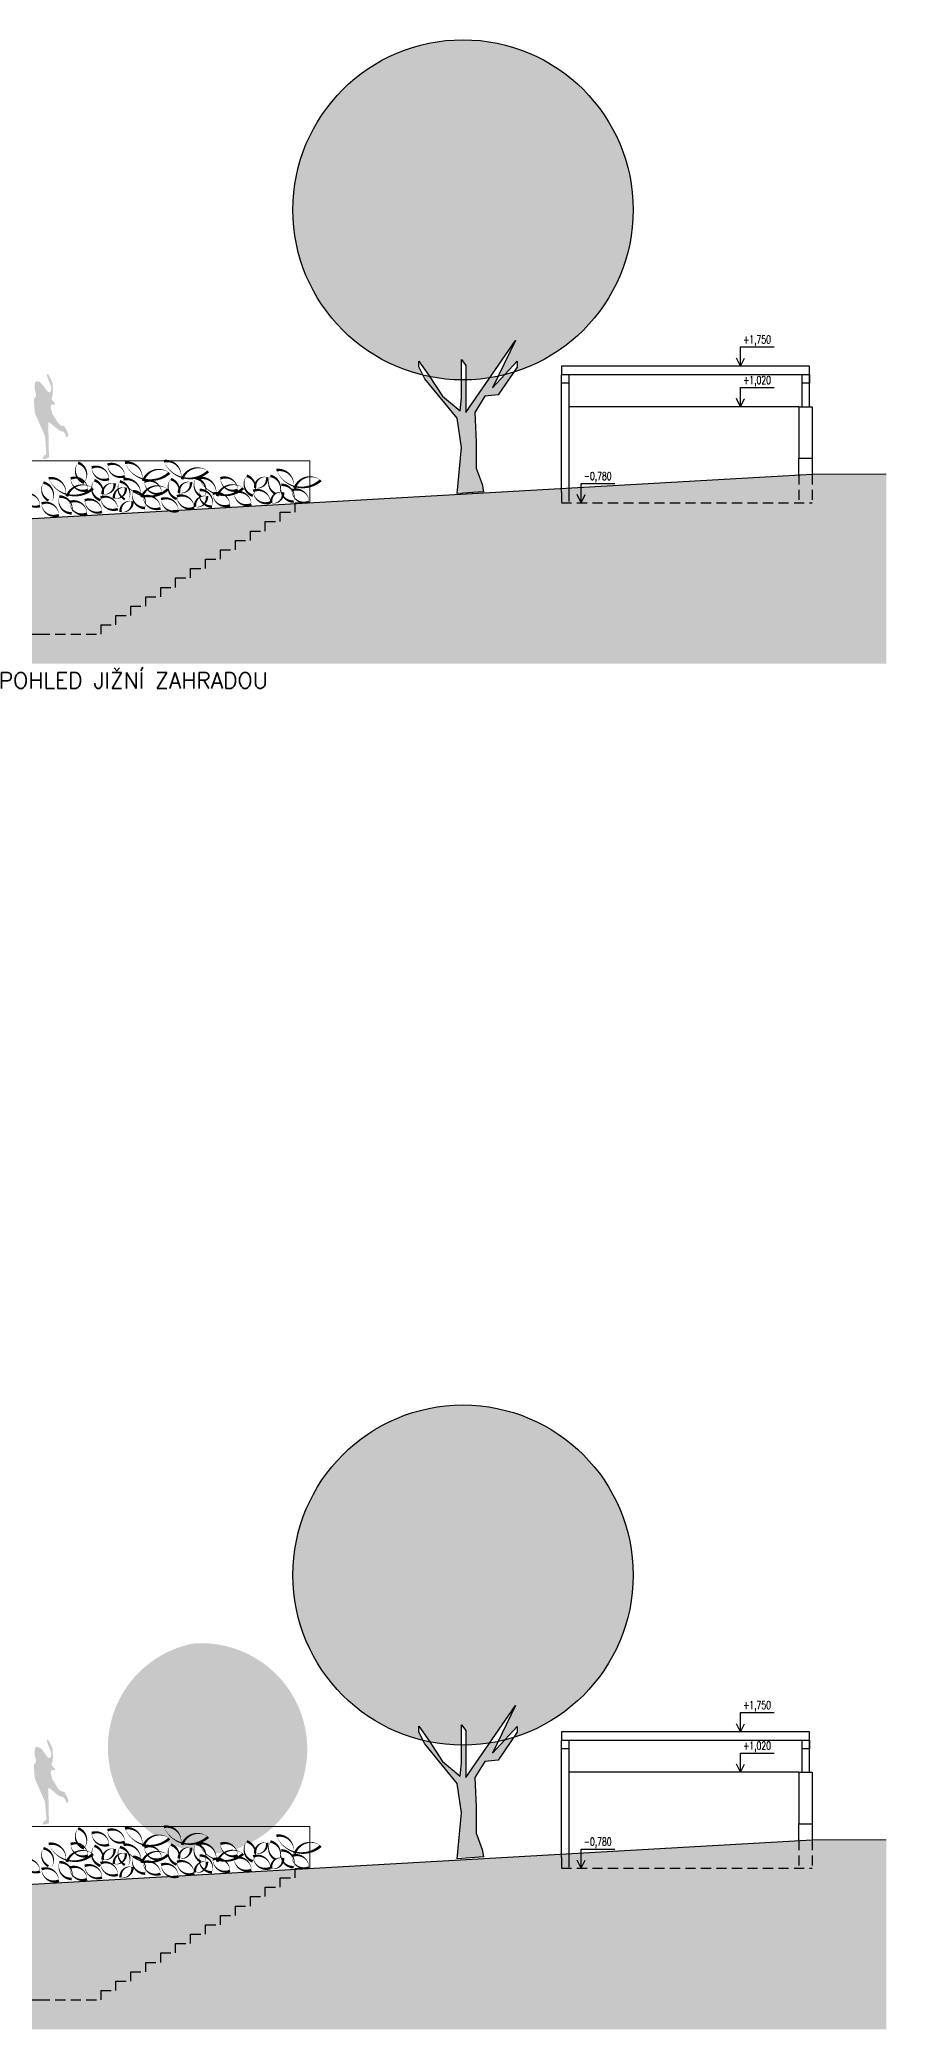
# Model space of a CAD drawing. Header units: metres. Extents: x -442 to 316, y -503 to 125.
# Drawn here: x 159.77 to 175.63, y -299.35 to -262.05 of the extents above; entities that cross this region are included whole.
import ezdxf

# ---------------------------------------------------------------- set-up
doc = ezdxf.new("R2010")
doc.units = ezdxf.units.M
doc.linetypes.add('DASHED', pattern=[19.05, 12.7, -6.35])
for name, color, linetype in [('FIGURE_SAGOME', 252, 'Continuous'), ('popis', 6, 'Continuous'), ('SRAFA', 251, 'Continuous'), ('SRAFY', 3, 'Continuous'), ('zariz.predmety', 203, 'Continuous'), ('ZDIVO', 1, 'Continuous')]:
    doc.layers.add(name, color=color, linetype=linetype)
doc.layers.add('Standard', color=7, linetype='Continuous', lineweight=25)
doc.styles.add('ROMANS', font='romans.shx', dxfattribs={"width": 0.7})

msp = doc.modelspace()

# ---------------------------------------------------------------- hatches: boundary and pattern name
at = {"layer": 'FIGURE_SAGOME', "linetype": 'Continuous'}
h = msp.add_hatch(color=256, dxfattribs=at)
h.paths.add_polyline_path([(167.84265, -268.426441, 0.028492399), (168.203868, -268.389929), (168.687738, -267.688699), (168.359298, -268.361244, 0.009796359), (168.481015, -268.333146), (168.718281, -268.077887), (168.718281, -268.187724), (168.651394, -268.285214, 0.32828525), (170.891316, -265.241332, 0.401451435), (167.84265, -262.056223)])
h.paths.add_polyline_path([(167.84265, -262.056223, 0.427091906), (164.514992, -265.241332, 0.346408909), (166.954898, -268.340443), (166.877887, -268.186474), (166.877887, -268.076638), (167.070167, -268.351229), (167.081092, -268.368218, 0.0468794), (167.674476, -268.429365), (167.674476, -268.046801), (167.756881, -268.156638), (167.756881, -268.429041, 0.006728967), (167.84265, -268.426441)])
h.paths.add_polyline_path([(167.674476, -269.69673), (167.59207, -270.520505), (167.84265, -270.534422), (167.84265, -268.913412), (167.756881, -269.037709), (167.756881, -268.429041, -0.006462166), (167.674476, -268.429365), (167.674476, -268.763117), (167.647007, -269.01025), (167.317384, -268.735658), (167.081092, -268.368218, -0.010133423), (166.954898, -268.340443), (166.987762, -268.406148), (167.59207, -269.147546)])
h.paths.add_polyline_path([(167.84265, -270.534422), (168.084246, -270.534422), (168.059036, -270.383209), (167.949161, -270.081158), (167.949161, -269.586893), (167.921693, -269.037709), (168.113972, -268.735658), (168.36119, -268.708199), (168.651394, -268.285214, -0.013881578), (168.481015, -268.333146), (168.253474, -268.577942), (168.359298, -268.361244, -0.012395778), (168.203868, -268.389929), (167.84265, -268.913412)])
h = msp.add_hatch(color=256, dxfattribs=at)
edge = h.paths.add_edge_path()
edge.add_line((159.680276, -269.051985), (159.660313, -268.804126))
edge.add_arc((159.717572, -268.793738), 0.058194, -188.9479003, -169.7168272, ccw=False)
edge.add_arc((159.738753, -268.855972), 0.10616, 127.4645051, 137.817933, ccw=False)
edge.add_line((159.674179, -268.771709), (159.676608, -268.769998))
edge.add_line((159.676608, -268.769998), (159.6946, -268.74301))
edge.add_line((159.6946, -268.74301), (159.703596, -268.705184))
edge.add_line((159.703596, -268.705184), (159.686489, -268.642212))
edge.add_line((159.686489, -268.642212), (159.674802, -268.581011))
edge.add_line((159.674802, -268.581011), (159.674802, -268.521616))
edge.add_line((159.674802, -268.521616), (159.680185, -268.493707))
edge.add_line((159.680185, -268.493707), (159.690987, -268.465798))
edge.add_line((159.690987, -268.465798), (159.715284, -268.45411))
edge.add_line((159.715284, -268.45411), (159.760299, -268.464912))
edge.add_line((159.760299, -268.464912), (159.795398, -268.487402))
edge.add_line((159.795398, -268.487402), (159.825078, -268.518003))
edge.add_line((159.825078, -268.518003), (159.84941, -268.553102))
edge.add_line((159.84941, -268.553102), (159.897082, -268.622414))
edge.add_line((159.897082, -268.622414), (159.924105, -268.650287))
edge.add_line((159.924105, -268.650287), (159.956477, -268.6692))
edge.add_line((159.956477, -268.6692), (159.981694, -268.63141))
edge.add_line((159.981694, -268.63141), (159.987077, -268.590007))
edge.add_line((159.987077, -268.590007), (159.979888, -268.545912))
edge.add_line((159.979888, -268.545912), (159.963702, -268.500896))
edge.add_line((159.963702, -268.500896), (159.924105, -268.408209))
edge.add_line((159.924105, -268.408209), (159.910576, -268.363229))
edge.add_line((159.910576, -268.363229), (159.907884, -268.321826))
edge.add_line((159.907884, -268.321826), (159.931157, -268.321826))
edge.add_line((159.931157, -268.321826), (159.973372, -268.403345))
edge.add_line((159.973372, -268.403345), (160.009241, -268.484425))
edge.add_arc((159.881705, -268.523152), 0.133286, 2.257638, 16.8910813, ccw=False)
edge.add_arc((167.829976, -268.295678), 7.818247, -178.3712278, -178.0188988)
edge.add_line((160.016402, -268.565954), (160.017678, -268.66201))
edge.add_line((160.017678, -268.66201), (160.010488, -268.725903))
edge.add_line((160.010488, -268.725903), (159.991575, -268.789797))
edge.add_line((159.991575, -268.789797), (160.011374, -268.819512))
edge.add_line((160.011374, -268.819512), (160.032093, -268.842002))
edge.add_line((160.032093, -268.842002), (160.05097, -268.8618))
edge.add_line((160.05097, -268.8618), (160.063579, -268.886097))
edge.add_line((160.063579, -268.886097), (160.017678, -268.89148))
edge.add_line((160.017678, -268.89148), (159.998801, -268.892401))
edge.add_line((159.998801, -268.892401), (159.979888, -268.897784))
edge.add_line((159.979888, -268.897784), (159.978081, -268.9428))
edge.add_line((159.978081, -268.9428), (159.987077, -268.986895))
edge.add_line((159.987077, -268.986895), (159.998801, -269.027377))
edge.add_line((159.998801, -269.027377), (160.004184, -269.066088))
edge.add_line((160.004184, -269.066088), (160.033899, -269.102993))
edge.add_line((160.033899, -269.102993), (160.058196, -269.143475))
edge.add_line((160.058196, -269.143475), (160.104097, -269.219977))
edge.add_line((160.104097, -269.219977), (160.129278, -269.252384))
edge.add_line((160.129278, -269.252384), (160.157187, -269.27668))
edge.add_line((160.157187, -269.27668), (160.19048, -269.291981))
edge.add_line((160.19048, -269.291981), (160.230962, -269.294672))
edge.add_line((160.230962, -269.294672), (160.285859, -269.393664))
edge.add_line((160.285859, -269.393664), (160.302966, -269.439565))
edge.add_line((160.302966, -269.439565), (160.306578, -269.462055))
edge.add_line((160.306578, -269.462055), (160.303886, -269.485466))
edge.add_line((160.303886, -269.485466), (160.267867, -269.509763))
edge.add_line((160.267867, -269.509763), (160.262483, -269.474664))
edge.add_line((160.262483, -269.474664), (160.248069, -269.442257))
edge.add_line((160.248069, -269.442257), (160.22016, -269.401775))
edge.add_line((160.22016, -269.401775), (160.170681, -269.388281))
edge.add_line((160.170681, -269.388281), (160.128393, -269.368482))
edge.add_line((160.128393, -269.368482), (160.058196, -269.316277))
edge.add_line((160.058196, -269.316277), (159.996994, -269.26138))
edge.add_line((159.996994, -269.26138), (159.965473, -269.23889))
edge.add_line((159.965473, -269.23889), (159.931295, -269.221783))
edge.add_line((159.931295, -269.221783), (159.943903, -269.881433))
edge.add_line((159.943903, -269.881433), (159.879975, -269.907536))
edge.add_line((159.879975, -269.907536), (159.851181, -269.910228))
edge.add_line((159.851181, -269.910228), (159.824192, -269.90573))
edge.add_line((159.824192, -269.90573), (159.836801, -269.86886))
edge.add_line((159.836801, -269.86886), (159.854793, -269.846335))
edge.add_line((159.854793, -269.846335), (159.875477, -269.831955))
edge.add_line((159.875477, -269.831955), (159.896196, -269.822038))
edge.add_line((159.896196, -269.822038), (159.870979, -269.485466))
edge.add_line((159.870979, -269.485466), (159.680276, -269.051985))
h = msp.add_hatch(color=256, dxfattribs=at)
h.paths.add_polyline_path([(167.84265, -294.017765, 0.028492399), (168.203868, -293.981253), (168.687738, -293.280022), (168.359298, -293.952568, 0.009796359), (168.481015, -293.924469), (168.718281, -293.66921), (168.718281, -293.779047), (168.651394, -293.876538, 0.32828525), (170.891316, -290.832656, 0.401451435), (167.84265, -287.647547)])
h.paths.add_polyline_path([(167.84265, -287.647547, 0.427091906), (164.514992, -290.832656, 0.346408909), (166.954898, -293.931767), (166.877887, -293.777798), (166.877887, -293.667961), (167.070167, -293.942553), (167.081092, -293.959542, 0.0468794), (167.674476, -294.020689), (167.674476, -293.638125), (167.756881, -293.747962), (167.756881, -294.020365, 0.006728967), (167.84265, -294.017765)])
h.paths.add_polyline_path([(167.674476, -295.288053), (167.59207, -296.111829), (167.84265, -296.125745), (167.84265, -294.504735), (167.756881, -294.629033), (167.756881, -294.020365, -0.006462166), (167.674476, -294.020689), (167.674476, -294.354441), (167.647007, -294.601573), (167.317384, -294.326982), (167.081092, -293.959542, -0.010133423), (166.954898, -293.931767), (166.987762, -293.997471), (167.59207, -294.73887)])
h.paths.add_polyline_path([(167.84265, -296.125745), (168.084246, -296.125745), (168.059036, -295.974533), (167.949161, -295.672482), (167.949161, -295.178216), (167.921693, -294.629033), (168.113972, -294.326982), (168.36119, -294.299522), (168.651394, -293.876538, -0.013881578), (168.481015, -293.924469), (168.253474, -294.169265), (168.359298, -293.952568, -0.012395778), (168.203868, -293.981253), (167.84265, -294.504735)])
for points in [[(162.635801, -292.116552, 0.553827725), (161.456963, -295.268825, 0.047938291), (161.715702, -295.546843), (164.153326, -295.546843, 0.711518021)], [(164.153326, -295.546843), (161.715702, -295.546843, 0.034559839), (161.932843, -295.71412, -0.230082604), (162.199393, -295.770919, -0.044860666), (162.12506, -295.827036, 0.046906493), (162.470033, -295.965308, -0.193153555), (162.60429, -295.944521, -0.07593547), (162.602609, -295.99958, 0.0075974), (162.661692, -296.011759, -0.15682346), (162.69592, -295.870482, -0.081770079), (162.768038, -295.897868, -0.015704105), (162.75476, -295.868028, -0.367305885), (163.06233, -296.046551, 0.01692712), (163.196545, -296.040011, 0.003700795), (163.225294, -296.03392, -0.190864222), (163.157018, -295.872901, -0.365564847), (163.446945, -295.97157, 0.021904297), (163.608649, -295.907726, -0.098924964), (163.651185, -295.824978, -0.074548751), (163.713903, -295.856977, 0.068046394)]]:
    msp.add_hatch(color=256, dxfattribs=at).paths.add_polyline_path(points)
h = msp.add_hatch(color=256, dxfattribs=at)
edge = h.paths.add_edge_path()
edge.add_line((159.680276, -294.650892), (159.660313, -294.403034))
edge.add_arc((159.717572, -294.392645), 0.058194, -188.9479003, -169.7168272, ccw=False)
edge.add_arc((159.738753, -294.454879), 0.10616, 127.4645051, 137.817933, ccw=False)
edge.add_line((159.674179, -294.370617), (159.676608, -294.368906))
edge.add_line((159.676608, -294.368906), (159.6946, -294.341918))
edge.add_line((159.6946, -294.341918), (159.703596, -294.304092))
edge.add_line((159.703596, -294.304092), (159.686489, -294.24112))
edge.add_line((159.686489, -294.24112), (159.674802, -294.179919))
edge.add_line((159.674802, -294.179919), (159.674802, -294.120524))
edge.add_line((159.674802, -294.120524), (159.680185, -294.092615))
edge.add_line((159.680185, -294.092615), (159.690987, -294.064706))
edge.add_line((159.690987, -294.064706), (159.715284, -294.053018))
edge.add_line((159.715284, -294.053018), (159.760299, -294.06382))
edge.add_line((159.760299, -294.06382), (159.795398, -294.08631))
edge.add_line((159.795398, -294.08631), (159.825078, -294.116911))
edge.add_line((159.825078, -294.116911), (159.84941, -294.15201))
edge.add_line((159.84941, -294.15201), (159.897082, -294.221322))
edge.add_line((159.897082, -294.221322), (159.924105, -294.249195))
edge.add_line((159.924105, -294.249195), (159.956477, -294.268108))
edge.add_line((159.956477, -294.268108), (159.981694, -294.230318))
edge.add_line((159.981694, -294.230318), (159.987077, -294.188915))
edge.add_line((159.987077, -294.188915), (159.979888, -294.14482))
edge.add_line((159.979888, -294.14482), (159.963702, -294.099804))
edge.add_line((159.963702, -294.099804), (159.924105, -294.007117))
edge.add_line((159.924105, -294.007117), (159.910576, -293.962137))
edge.add_line((159.910576, -293.962137), (159.907884, -293.920734))
edge.add_line((159.907884, -293.920734), (159.931157, -293.920734))
edge.add_line((159.931157, -293.920734), (159.973372, -294.002253))
edge.add_line((159.973372, -294.002253), (160.009241, -294.083332))
edge.add_arc((159.881705, -294.122059), 0.133286, 2.257638, 16.8910813, ccw=False)
edge.add_arc((167.829976, -293.894586), 7.818247, -178.3712278, -178.0188988)
edge.add_line((160.016402, -294.164861), (160.017678, -294.260918))
edge.add_line((160.017678, -294.260918), (160.010488, -294.324811))
edge.add_line((160.010488, -294.324811), (159.991575, -294.388705))
edge.add_line((159.991575, -294.388705), (160.011374, -294.41842))
edge.add_line((160.011374, -294.41842), (160.032093, -294.44091))
edge.add_line((160.032093, -294.44091), (160.05097, -294.460708))
edge.add_line((160.05097, -294.460708), (160.063579, -294.485005))
edge.add_line((160.063579, -294.485005), (160.017678, -294.490388))
edge.add_line((160.017678, -294.490388), (159.998801, -294.491309))
edge.add_line((159.998801, -294.491309), (159.979888, -294.496692))
edge.add_line((159.979888, -294.496692), (159.978081, -294.541708))
edge.add_line((159.978081, -294.541708), (159.987077, -294.585803))
edge.add_line((159.987077, -294.585803), (159.998801, -294.626285))
edge.add_line((159.998801, -294.626285), (160.004184, -294.664996))
edge.add_line((160.004184, -294.664996), (160.033899, -294.701901))
edge.add_line((160.033899, -294.701901), (160.058196, -294.742383))
edge.add_line((160.058196, -294.742383), (160.104097, -294.818885))
edge.add_line((160.104097, -294.818885), (160.129278, -294.851292))
edge.add_line((160.129278, -294.851292), (160.157187, -294.875588))
edge.add_line((160.157187, -294.875588), (160.19048, -294.890889))
edge.add_line((160.19048, -294.890889), (160.230962, -294.89358))
edge.add_line((160.230962, -294.89358), (160.285859, -294.992572))
edge.add_line((160.285859, -294.992572), (160.302966, -295.038473))
edge.add_line((160.302966, -295.038473), (160.306578, -295.060963))
edge.add_line((160.306578, -295.060963), (160.303886, -295.084374))
edge.add_line((160.303886, -295.084374), (160.267867, -295.108671))
edge.add_line((160.267867, -295.108671), (160.262483, -295.073572))
edge.add_line((160.262483, -295.073572), (160.248069, -295.041165))
edge.add_line((160.248069, -295.041165), (160.22016, -295.000683))
edge.add_line((160.22016, -295.000683), (160.170681, -294.987189))
edge.add_line((160.170681, -294.987189), (160.128393, -294.96739))
edge.add_line((160.128393, -294.96739), (160.058196, -294.915185))
edge.add_line((160.058196, -294.915185), (159.996994, -294.860288))
edge.add_line((159.996994, -294.860288), (159.965473, -294.837798))
edge.add_line((159.965473, -294.837798), (159.931295, -294.820691))
edge.add_line((159.931295, -294.820691), (159.943903, -295.480341))
edge.add_line((159.943903, -295.480341), (159.879975, -295.506444))
edge.add_line((159.879975, -295.506444), (159.851181, -295.509136))
edge.add_line((159.851181, -295.509136), (159.824192, -295.504638))
edge.add_line((159.824192, -295.504638), (159.836801, -295.467768))
edge.add_line((159.836801, -295.467768), (159.854793, -295.445243))
edge.add_line((159.854793, -295.445243), (159.875477, -295.430863))
edge.add_line((159.875477, -295.430863), (159.896196, -295.420946))
edge.add_line((159.896196, -295.420946), (159.870979, -295.084374))
edge.add_line((159.870979, -295.084374), (159.680276, -294.650892))
at = {"layer": 'SRAFA', "linetype": 'Continuous'}
for points in [[(175.632352, -270.197936), (175.632352, -273.746733), (133.892618, -273.746733), (133.892618, -272.697936), (137.462433, -272.697936), (137.462433, -272.497936), (138.662433, -272.497936), (138.962433, -272.497936), (145.66242, -272.227936), (151.722433, -271.597936), (154.712667, -271.307798), (159.772433, -271.020543), (164.832433, -270.732983), (174.247262, -270.197936)], [(175.632352, -295.796843), (175.632352, -299.345641), (133.892618, -299.345641), (133.892618, -298.296843), (137.462433, -298.296843), (137.462433, -298.096843), (138.662433, -298.096843), (138.962433, -298.096843), (145.66242, -297.826843), (151.722433, -297.196843), (154.712667, -296.906706), (159.772433, -296.619451), (164.832433, -296.33189), (174.247262, -295.796843)]]:
    msp.add_hatch(color=256, dxfattribs=at).paths.add_polyline_path(points)

# ---------------------------------------------------------------- linework, layer by layer
at = {"layer": 'FIGURE_SAGOME', "linetype": 'Continuous'}
for points in [[(167.59207, -270.559146), (167.674476, -269.69673), (167.59207, -269.147546), (166.987762, -268.406148), (166.877887, -268.186474), (166.877887, -268.076638), (167.070167, -268.351229), (167.317384, -268.735658), (167.647007, -269.01025), (167.674476, -268.763117), (167.674476, -268.046801), (167.756881, -268.156638), (167.756881, -269.037709), (168.687738, -267.688699), (168.253474, -268.577942), (168.718281, -268.077887), (168.718281, -268.187724), (168.36119, -268.708199), (168.113972, -268.735658), (167.921693, -269.037709), (167.949161, -269.586893), (167.949161, -270.081158), (168.059036, -270.383209), (168.086504, -270.524639)], [(167.59207, -296.15047), (167.674476, -295.288053), (167.59207, -294.73887), (166.987762, -293.997471), (166.877887, -293.777798), (166.877887, -293.667961), (167.070167, -293.942553), (167.317384, -294.326982), (167.647007, -294.601573), (167.674476, -294.354441), (167.674476, -293.638125), (167.756881, -293.747962), (167.756881, -294.629033), (168.687738, -293.280022), (168.253474, -294.169265), (168.718281, -293.66921), (168.718281, -293.779047), (168.36119, -294.299522), (168.113972, -294.326982), (167.921693, -294.629033), (167.949161, -295.178216), (167.949161, -295.672482), (168.059036, -295.974533), (168.086504, -296.115963)]]:
    msp.add_lwpolyline(points, close=True, dxfattribs=at)
for centre in [(167.703154, -265.241332), (167.703154, -290.832656)]:
    msp.add_circle(centre, 3.188162, dxfattribs=at)
at = {"layer": 'SRAFA', "linetype": 'Continuous'}
for p, q in [((174.197262, -268.170478), (169.547262, -268.170478)), ((169.547262, -268.170478), (169.547262, -268.330478)), ((174.197262, -268.170478), (169.547262, -268.170478)), ((169.547262, -268.330478), (174.197262, -268.330478)), ((169.547262, -270.530478), (169.547262, -268.330478)), ((169.688498, -268.490478), (169.688498, -270.520155)), ((174.056027, -268.930478), (174.056027, -268.330478)), ((174.197262, -268.930478), (174.197262, -268.170478)), ((173.997262, -268.930478), (169.688498, -268.930478)), ((173.997262, -268.930478), (174.247262, -268.930478)), ((173.997262, -268.930478), (173.997262, -269.897936)), ((174.247262, -268.930478), (174.247262, -269.897936)), ((174.197262, -293.769385), (169.547262, -293.769385)), ((169.547262, -293.769385), (169.547262, -293.929385)), ((174.197262, -293.769385), (169.547262, -293.769385)), ((174.197262, -294.529385), (174.197262, -293.769385)), ((169.547262, -293.929385), (174.197262, -293.929385)), ((169.547262, -296.129385), (169.547262, -293.929385)), ((169.688498, -294.089385), (169.688498, -296.119063)), ((174.056027, -294.529385), (174.056027, -293.929385)), ((173.997262, -294.529385), (169.688498, -294.529385)), ((173.997262, -294.529385), (174.247262, -294.529385)), ((173.997262, -294.529385), (173.997262, -295.496843)), ((174.247262, -294.529385), (174.247262, -295.496843))]:
    msp.add_line(p, q, dxfattribs=at)
for points in [[(169.547262, -268.330478), (169.688498, -268.330478), (169.688498, -268.490478), (169.547262, -268.490478)], [(174.056027, -268.330478), (174.197262, -268.330478), (174.197262, -268.490478), (174.056027, -268.490478)], [(169.547262, -293.929385), (169.688498, -293.929385), (169.688498, -294.089385), (169.547262, -294.089385)], [(174.056027, -293.929385), (174.197262, -293.929385), (174.197262, -294.089385), (174.056027, -294.089385)]]:
    msp.add_lwpolyline(points, close=True, dxfattribs=at)
at = {"layer": 'SRAFY', "linetype": 'Continuous'}
for p, q in [((172.901527, -268.170478), (172.827025, -268.019244)), ((172.901527, -268.170478), (172.901527, -267.809325)), ((172.901527, -267.809325), (173.533407, -267.809325)), ((172.901527, -268.170478), (172.976028, -268.019244)), ((172.901527, -268.930478), (172.827025, -268.779244)), ((172.901527, -268.930478), (172.901527, -268.569325)), ((172.901527, -268.569325), (173.533407, -268.569325)), ((172.901527, -268.930478), (172.976028, -268.779244)), ((169.914773, -270.730478), (169.914773, -270.369325)), ((169.914773, -270.369325), (170.546654, -270.369325)), ((169.914773, -270.730478), (169.840272, -270.579244)), ((169.914773, -270.730478), (169.989275, -270.579244)), ((172.901527, -293.769385), (172.901527, -293.408232)), ((172.901527, -293.408232), (173.533407, -293.408232)), ((172.901527, -293.769385), (172.827025, -293.618151)), ((172.901527, -293.769385), (172.976028, -293.618151)), ((172.901527, -294.529385), (172.901527, -294.168232)), ((172.901527, -294.168232), (173.533407, -294.168232)), ((172.901527, -294.529385), (172.827025, -294.378151)), ((172.901527, -294.529385), (172.976028, -294.378151)), ((169.914773, -296.329385), (169.914773, -295.968232)), ((169.914773, -295.968232), (170.546654, -295.968232)), ((169.914773, -296.329385), (169.840272, -296.178151)), ((169.914773, -296.329385), (169.989275, -296.178151))]:
    msp.add_line(p, q, dxfattribs=at)
at = {"layer": 'SRAFY', "linetype": 'DASHED', "ltscale": 0.015}
for p, q in [((173.997262, -270.197936), (173.997262, -270.730478)), ((174.247262, -270.197936), (174.247262, -270.730478)), ((164.558165, -270.909051), (164.558165, -270.732983)), ((164.558165, -270.732983), (164.832433, -270.732983)), ((169.547262, -270.530478), (169.547262, -270.730478)), ((169.547262, -270.730478), (174.247262, -270.730478)), ((169.688498, -270.520155), (169.688498, -270.730478)), ((163.998165, -271.261187), (163.998165, -271.085119)), ((163.998165, -271.085119), (164.278165, -271.085119)), ((164.278165, -271.085119), (164.278165, -270.909051)), ((164.278165, -270.909051), (164.558165, -270.909051)), ((163.438165, -271.613323), (163.438165, -271.437255)), ((163.438165, -271.437255), (163.718165, -271.437255)), ((163.718165, -271.437255), (163.718165, -271.261187)), ((163.718165, -271.261187), (163.998165, -271.261187)), ((162.878165, -271.965459), (162.878165, -271.789391)), ((162.878165, -271.789391), (163.158165, -271.789391)), ((163.158165, -271.789391), (163.158165, -271.613323)), ((163.158165, -271.613323), (163.438165, -271.613323)), ((162.318165, -272.317595), (162.318165, -272.141527)), ((162.318165, -272.141527), (162.598165, -272.141527)), ((162.598165, -272.141527), (162.598165, -271.965459)), ((162.598165, -271.965459), (162.878165, -271.965459)), ((161.758165, -272.669731), (161.758165, -272.493663)), ((161.758165, -272.493663), (162.038165, -272.493663)), ((162.038165, -272.493663), (162.038165, -272.317595)), ((162.038165, -272.317595), (162.318165, -272.317595)), ((161.198165, -273.021867), (161.198165, -272.845799)), ((161.198165, -272.845799), (161.478165, -272.845799)), ((161.478165, -272.845799), (161.478165, -272.669731)), ((161.478165, -272.669731), (161.758165, -272.669731)), ((145.662415, -273.197806), (159.772433, -273.197935)), ((159.772433, -273.197935), (160.918165, -273.197935)), ((160.918165, -273.021867), (161.198165, -273.021867)), ((160.918165, -273.021867), (160.918165, -273.197935)), ((173.997262, -295.796843), (173.997262, -296.329385)), ((174.247262, -295.796843), (174.247262, -296.329385)), ((164.558165, -296.507958), (164.558165, -296.33189)), ((164.558165, -296.33189), (164.832433, -296.33189)), ((169.547262, -296.129385), (169.547262, -296.329385)), ((169.547262, -296.329385), (174.247262, -296.329385)), ((169.688498, -296.119063), (169.688498, -296.329385)), ((163.998165, -296.860094), (163.998165, -296.684026)), ((163.998165, -296.684026), (164.278165, -296.684026)), ((164.278165, -296.684026), (164.278165, -296.507958)), ((164.278165, -296.507958), (164.558165, -296.507958)), ((163.158165, -297.388298), (163.158165, -297.21223)), ((163.158165, -297.21223), (163.438165, -297.21223)), ((163.438165, -297.21223), (163.438165, -297.036162)), ((163.438165, -297.036162), (163.718165, -297.036162)), ((163.718165, -297.036162), (163.718165, -296.860094)), ((163.718165, -296.860094), (163.998165, -296.860094)), ((162.598165, -297.740434), (162.598165, -297.564366)), ((162.598165, -297.564366), (162.878165, -297.564366)), ((162.878165, -297.564366), (162.878165, -297.388298)), ((162.878165, -297.388298), (163.158165, -297.388298)), ((162.038165, -298.092571), (162.038165, -297.916503)), ((162.038165, -297.916503), (162.318165, -297.916503)), ((162.318165, -297.916503), (162.318165, -297.740434)), ((162.318165, -297.740434), (162.598165, -297.740434)), ((161.478165, -298.444707), (161.478165, -298.268639)), ((161.478165, -298.268639), (161.758165, -298.268639)), ((161.758165, -298.268639), (161.758165, -298.092571)), ((161.758165, -298.092571), (162.038165, -298.092571)), ((160.918165, -298.620775), (161.198165, -298.620775)), ((160.918165, -298.620775), (160.918165, -298.796843)), ((161.198165, -298.620775), (161.198165, -298.444707)), ((161.198165, -298.444707), (161.478165, -298.444707)), ((145.662415, -298.796713), (159.772433, -298.796843)), ((159.772433, -298.796843), (160.918165, -298.796843))]:
    msp.add_line(p, q, dxfattribs=at)
at = {"layer": 'zariz.predmety', "color": 253, "linetype": 'Continuous', "ltscale": 0.001}
for points in [[(160.600761, -270.355592, 0, 0, 0.520567051), (160.600761, -270.355592, 0, 0.05, 0.520567051), (160.490311, -269.982619, 0, 0.05, 0.520567051), (160.600761, -270.355592, 0.05, 0.05, 0)], [(161.365585, -270.234184, 0, 0, 0.520567051), (161.365585, -270.234184, 0, 0.05, 0.520567051), (161.041719, -270.018735, 0, 0.05, 0.520567051), (161.365585, -270.234184, 0.05, 0.05, 0)], [(162.199393, -270.172012, 0, 0, 0.520567051), (162.199393, -270.172012, 0, 0.05, 0.520567051), (161.711031, -270.321843, 0, 0.05, 0.520567051), (161.687929, -270.300162, 0, 0.05, 0.520567051), (161.368558, -269.983068, 0, 0.05, 0.520567051), (162.199393, -270.172012, 0.05, 0.05, 0)], [(162.928032, -270.142037, 0, 0, 0.520567051), (162.928032, -270.142037, 0, 0.05, 0.520567051), (162.43967, -270.291868, 0, 0.05, 0.520567051), (162.416568, -270.270188, 0, 0.05, 0.520567051), (162.097196, -269.953093, 0, 0.05, 0.520567051), (162.928032, -270.142037, 0.05, 0.05, 0)], [(160.769382, -270.462086, 0, 0, 0.520567051), (160.769382, -270.462086, 0, 0.05, 0.520567051), (160.281019, -270.611917, 0, 0.05, 0.520567051), (160.257918, -270.590237, 0, 0.05, 0.520567051), (159.938546, -270.273142, 0, 0.05, 0.520567051), (160.769382, -270.462086, 0.05, 0.05, 0)], [(160.675586, -270.492323, 0, 0, 0.520567051), (160.675586, -270.492323, 0, 0.05, 0.520567051), (160.35172, -270.276873, 0, 0.05, 0.520567051), (160.675586, -270.492323, 0.05, 0.05, 0)], [(160.906062, -270.682328, 0, 0, 0.520567051), (160.906062, -270.682328, 0, 0.05, 0.520567051), (160.795612, -270.309355, 0, 0.05, 0.520567051), (160.906062, -270.682328, 0.05, 0.05, 0)], [(161.069839, -270.286902, 0, 0, 0.520567051), (161.069839, -270.286902, 0, 0.05, 0.520567051), (160.745972, -270.071453, 0, 0.05, 0.520567051), (161.069839, -270.286902, 0.05, 0.05, 0)], [(160.950423, -270.568037, 0, 0, 0.520567051), (160.950423, -270.568037, 0, 0.05, 0.520567051), (161.172716, -270.368327, 0, 0.05, 0.520567051), (160.950423, -270.568037, 0.05, 0.05, 0)], [(162.170792, -270.479575, 0, 0, 0.520567051), (162.170792, -270.479575, 0, 0.05, 0.520567051), (161.682429, -270.629406, 0, 0.05, 0.520567051), (161.659328, -270.607725, 0, 0.05, 0.520567051), (161.339956, -270.290631, 0, 0.05, 0.520567051), (162.170792, -270.479575, 0.05, 0.05, 0)], [(162.056885, -270.550014, 0, 0, 0.520567051), (162.056885, -270.550014, 0, 0.05, 0.520567051), (161.733019, -270.334564, 0, 0.05, 0.520567051), (162.056885, -270.550014, 0.05, 0.05, 0)], [(162.337636, -270.659614, 0, 0, 0.520567051), (162.337636, -270.659614, 0, 0.05, 0.520567051), (162.227186, -270.286641, 0, 0.05, 0.520567051), (162.337636, -270.659614, 0.05, 0.05, 0)], [(162.381997, -270.545323, 0, 0, 0.520567051), (162.381997, -270.545323, 0, 0.05, 0.520567051), (162.60429, -270.345613, 0, 0.05, 0.520567051), (162.381997, -270.545323, 0.05, 0.05, 0)], [(163.585596, -270.458064, 0, 0, 0.520567051), (163.585596, -270.458064, 0, 0.05, 0.520567051), (163.097233, -270.607895, 0, 0.05, 0.520567051), (163.074132, -270.586215, 0, 0.05, 0.520567051), (162.75476, -270.26912, 0, 0.05, 0.520567051), (163.585596, -270.458064, 0.05, 0.05, 0)], [(163.480884, -270.489443, 0, 0, 0.520567051), (163.480884, -270.489443, 0, 0.05, 0.520567051), (163.157018, -270.273993, 0, 0.05, 0.520567051), (163.480884, -270.489443, 0.05, 0.05, 0)], [(163.761635, -270.599043, 0, 0, 0.520567051), (163.761635, -270.599043, 0, 0.05, 0.520567051), (163.651185, -270.22607, 0, 0.05, 0.520567051), (163.761635, -270.599043, 0.05, 0.05, 0)], [(163.808294, -270.452585, 0, 0, 0.520567051), (163.808294, -270.452585, 0, 0.05, 0.520567051), (164.030587, -270.252875, 0, 0.05, 0.520567051), (163.808294, -270.452585, 0.05, 0.05, 0)], [(165.037219, -270.309949, 0, 0, 0.520567051), (165.037219, -270.309949, 0, 0.05, 0.520567051), (164.548857, -270.45978, 0, 0.05, 0.520567051), (164.525755, -270.4381, 0, 0.05, 0.520567051), (164.206383, -270.121005, 0, 0.05, 0.520567051), (165.037219, -270.309949, 0.05, 0.05, 0)], [(164.53076, -270.709207, 0, 0, 0.520567051), (164.53076, -270.709207, 0, 0.05, 0.520567051), (164.300816, -270.395466, 0, 0.05, 0.520567051), (164.53076, -270.709207, 0.05, 0.05, 0)], [(159.777166, -270.790351, 0, 0, 0.520567051), (159.777166, -270.790351, 0, 0.05, 0.520567051), (159.4533, -270.574902, 0, 0.05, 0.520567051), (159.777166, -270.790351, 0.05, 0.05, 0)], [(160.12915, -270.96206, 0, 0, 0.520567051), (160.12915, -270.96206, 0, 0.05, 0.520567051), (159.805284, -270.74661, 0, 0.05, 0.520567051), (160.12915, -270.96206, 0.05, 0.05, 0)], [(160.369885, -270.929233, 0, 0, 0.520567051), (160.369885, -270.929233, 0, 0.05, 0.520567051), (160.139941, -270.615492, 0, 0.05, 0.520567051), (160.369885, -270.929233, 0.05, 0.05, 0)], [(160.656963, -270.93452, 0, 0, 0.520567051), (160.656963, -270.93452, 0, 0.05, 0.520567051), (160.333096, -270.71907, 0, 0.05, 0.520567051), (160.656963, -270.93452, 0.05, 0.05, 0)], [(160.938575, -270.902093, 0, 0, 0.520567051), (160.938575, -270.902093, 0, 0.05, 0.520567051), (160.614709, -270.686643, 0, 0.05, 0.520567051), (160.938575, -270.902093, 0.05, 0.05, 0)], [(161.234321, -270.849375, 0, 0, 0.520567051), (161.234321, -270.849375, 0, 0.05, 0.520567051), (160.910455, -270.633925, 0, 0.05, 0.520567051), (161.234321, -270.849375, 0.05, 0.05, 0)], [(161.161791, -270.648443, 0, 0, 0.520567051), (161.161791, -270.648443, 0, 0.05, 0.520567051), (161.384084, -270.448733, 0, 0.05, 0.520567051), (161.161791, -270.648443, 0.05, 0.05, 0)], [(161.286495, -270.903117, 0, 0, 0.520567051), (161.286495, -270.903117, 0, 0.05, 0.520567051), (161.508788, -270.703407, 0, 0.05, 0.520567051), (161.286495, -270.903117, 0.05, 0.05, 0)], [(161.746393, -270.828927, 0, 0, 0.520567051), (161.746393, -270.828927, 0, 0.05, 0.520567051), (161.516448, -270.515186, 0, 0.05, 0.520567051), (161.746393, -270.828927, 0.05, 0.05, 0)], [(162.03347, -270.834214, 0, 0, 0.520567051), (162.03347, -270.834214, 0, 0.05, 0.520567051), (161.709604, -270.618764, 0, 0.05, 0.520567051), (162.03347, -270.834214, 0.05, 0.05, 0)], [(162.370148, -270.879379, 0, 0, 0.520567051), (162.370148, -270.879379, 0, 0.05, 0.520567051), (162.046282, -270.66393, 0, 0.05, 0.520567051), (162.370148, -270.879379, 0.05, 0.05, 0)], [(162.665895, -270.826661, 0, 0, 0.520567051), (162.665895, -270.826661, 0, 0.05, 0.520567051), (162.342029, -270.611211, 0, 0.05, 0.520567051), (162.665895, -270.826661, 0.05, 0.05, 0)], [(162.680613, -270.808081, 0, 0, 0.520567051), (162.680613, -270.808081, 0, 0.05, 0.520567051), (162.902906, -270.608372, 0, 0.05, 0.520567051), (162.680613, -270.808081, 0.05, 0.05, 0)], [(163.000788, -270.804203, 0, 0, 0.520567051), (163.000788, -270.804203, 0, 0.05, 0.520567051), (162.770844, -270.490462, 0, 0.05, 0.520567051), (163.000788, -270.804203, 0.05, 0.05, 0)], [(163.337034, -270.779461, 0, 0, 0.520567051), (163.337034, -270.779461, 0, 0.05, 0.520567051), (163.013168, -270.564011, 0, 0.05, 0.520567051), (163.337034, -270.779461, 0.05, 0.05, 0)], [(163.736682, -270.761366, 0, 0, 0.520567051), (163.736682, -270.761366, 0, 0.05, 0.520567051), (163.412816, -270.545916, 0, 0.05, 0.520567051), (163.736682, -270.761366, 0.05, 0.05, 0)], [(164.094491, -270.724732, 0, 0, 0.520567051), (164.094491, -270.724732, 0, 0.05, 0.520567051), (163.770625, -270.509282, 0, 0.05, 0.520567051), (164.094491, -270.724732, 0.05, 0.05, 0)], [(164.107899, -270.736137, 0, 0, 0.520567051), (164.107899, -270.736137, 0, 0.05, 0.520567051), (164.330192, -270.536428, 0, 0.05, 0.520567051), (164.107899, -270.736137, 0.05, 0.05, 0)], [(164.817838, -270.714494, 0, 0, 0.520567051), (164.817838, -270.714494, 0, 0.05, 0.520567051), (164.493972, -270.499044, 0, 0.05, 0.520567051), (164.817838, -270.714494, 0.05, 0.05, 0)], [(160.600761, -295.954499, 0, 0, 0.520567051), (160.600761, -295.954499, 0, 0.05, 0.520567051), (160.490311, -295.581527, 0, 0.05, 0.520567051), (160.600761, -295.954499, 0.05, 0.05, 0)], [(161.069839, -295.88581, 0, 0, 0.520567051), (161.069839, -295.88581, 0, 0.05, 0.520567051), (160.745972, -295.67036, 0, 0.05, 0.520567051), (161.069839, -295.88581, 0.05, 0.05, 0)], [(161.365585, -295.833092, 0, 0, 0.520567051), (161.365585, -295.833092, 0, 0.05, 0.520567051), (161.041719, -295.617642, 0, 0.05, 0.520567051), (161.365585, -295.833092, 0.05, 0.05, 0)], [(162.199393, -295.770919, 0, 0, 0.520567051), (162.199393, -295.770919, 0, 0.05, 0.520567051), (161.711031, -295.92075, 0, 0.05, 0.520567051), (161.687929, -295.89907, 0, 0.05, 0.520567051), (161.368558, -295.581975, 0, 0.05, 0.520567051), (162.199393, -295.770919, 0.05, 0.05, 0)], [(162.928032, -295.740944, 0, 0, 0.520567051), (162.928032, -295.740944, 0, 0.05, 0.520567051), (162.43967, -295.890775, 0, 0.05, 0.520567051), (162.416568, -295.869095, 0, 0.05, 0.520567051), (162.097196, -295.552001, 0, 0.05, 0.520567051), (162.928032, -295.740944, 0.05, 0.05, 0)], [(165.037219, -295.908857, 0, 0, 0.520567051), (165.037219, -295.908857, 0, 0.05, 0.520567051), (164.548857, -296.058688, 0, 0.05, 0.520567051), (164.525755, -296.037007, 0, 0.05, 0.520567051), (164.206383, -295.719913, 0, 0.05, 0.520567051), (165.037219, -295.908857, 0.05, 0.05, 0)], [(160.769382, -296.060994, 0, 0, 0.520567051), (160.769382, -296.060994, 0, 0.05, 0.520567051), (160.281019, -296.210825, 0, 0.05, 0.520567051), (160.257918, -296.189144, 0, 0.05, 0.520567051), (159.938546, -295.87205, 0, 0.05, 0.520567051), (160.769382, -296.060994, 0.05, 0.05, 0)], [(160.675586, -296.09123, 0, 0, 0.520567051), (160.675586, -296.09123, 0, 0.05, 0.520567051), (160.35172, -295.875781, 0, 0.05, 0.520567051), (160.675586, -296.09123, 0.05, 0.05, 0)], [(160.906062, -296.281235, 0, 0, 0.520567051), (160.906062, -296.281235, 0, 0.05, 0.520567051), (160.795612, -295.908263, 0, 0.05, 0.520567051), (160.906062, -296.281235, 0.05, 0.05, 0)], [(160.950423, -296.166944, 0, 0, 0.520567051), (160.950423, -296.166944, 0, 0.05, 0.520567051), (161.172716, -295.967234, 0, 0.05, 0.520567051), (160.950423, -296.166944, 0.05, 0.05, 0)], [(161.161791, -296.24735, 0, 0, 0.520567051), (161.161791, -296.24735, 0, 0.05, 0.520567051), (161.384084, -296.04764, 0, 0.05, 0.520567051), (161.161791, -296.24735, 0.05, 0.05, 0)], [(162.170792, -296.078482, 0, 0, 0.520567051), (162.170792, -296.078482, 0, 0.05, 0.520567051), (161.682429, -296.228313, 0, 0.05, 0.520567051), (161.659328, -296.206633, 0, 0.05, 0.520567051), (161.339956, -295.889538, 0, 0.05, 0.520567051), (162.170792, -296.078482, 0.05, 0.05, 0)], [(161.746393, -296.427834, 0, 0, 0.520567051), (161.746393, -296.427834, 0, 0.05, 0.520567051), (161.516448, -296.114093, 0, 0.05, 0.520567051), (161.746393, -296.427834, 0.05, 0.05, 0)], [(162.056885, -296.148921, 0, 0, 0.520567051), (162.056885, -296.148921, 0, 0.05, 0.520567051), (161.733019, -295.933472, 0, 0.05, 0.520567051), (162.056885, -296.148921, 0.05, 0.05, 0)], [(162.337636, -296.258521, 0, 0, 0.520567051), (162.337636, -296.258521, 0, 0.05, 0.520567051), (162.227186, -295.885549, 0, 0.05, 0.520567051), (162.337636, -296.258521, 0.05, 0.05, 0)], [(162.381997, -296.14423, 0, 0, 0.520567051), (162.381997, -296.14423, 0, 0.05, 0.520567051), (162.60429, -295.944521, 0, 0.05, 0.520567051), (162.381997, -296.14423, 0.05, 0.05, 0)], [(163.585596, -296.056972, 0, 0, 0.520567051), (163.585596, -296.056972, 0, 0.05, 0.520567051), (163.097233, -296.206803, 0, 0.05, 0.520567051), (163.074132, -296.185122, 0, 0.05, 0.520567051), (162.75476, -295.868028, 0, 0.05, 0.520567051), (163.585596, -296.056972, 0.05, 0.05, 0)], [(163.000788, -296.40311, 0, 0, 0.520567051), (163.000788, -296.40311, 0, 0.05, 0.520567051), (162.770844, -296.089369, 0, 0.05, 0.520567051), (163.000788, -296.40311, 0.05, 0.05, 0)], [(163.480884, -296.08835, 0, 0, 0.520567051), (163.480884, -296.08835, 0, 0.05, 0.520567051), (163.157018, -295.872901, 0, 0.05, 0.520567051), (163.480884, -296.08835, 0.05, 0.05, 0)], [(163.761635, -296.19795, 0, 0, 0.520567051), (163.761635, -296.19795, 0, 0.05, 0.520567051), (163.651185, -295.824978, 0, 0.05, 0.520567051), (163.761635, -296.19795, 0.05, 0.05, 0)], [(164.094491, -296.323639, 0, 0, 0.520567051), (164.094491, -296.323639, 0, 0.05, 0.520567051), (163.770625, -296.10819, 0, 0.05, 0.520567051), (164.094491, -296.323639, 0.05, 0.05, 0)], [(163.808294, -296.051492, 0, 0, 0.520567051), (163.808294, -296.051492, 0, 0.05, 0.520567051), (164.030587, -295.851782, 0, 0.05, 0.520567051), (163.808294, -296.051492, 0.05, 0.05, 0)], [(164.53076, -296.308114, 0, 0, 0.520567051), (164.53076, -296.308114, 0, 0.05, 0.520567051), (164.300816, -295.994373, 0, 0.05, 0.520567051), (164.53076, -296.308114, 0.05, 0.05, 0)], [(164.817838, -296.313401, 0, 0, 0.520567051), (164.817838, -296.313401, 0, 0.05, 0.520567051), (164.493972, -296.097952, 0, 0.05, 0.520567051), (164.817838, -296.313401, 0.05, 0.05, 0)], [(159.777166, -296.389259, 0, 0, 0.520567051), (159.777166, -296.389259, 0, 0.05, 0.520567051), (159.4533, -296.173809, 0, 0.05, 0.520567051), (159.777166, -296.389259, 0.05, 0.05, 0)], [(160.12915, -296.560967, 0, 0, 0.520567051), (160.12915, -296.560967, 0, 0.05, 0.520567051), (159.805284, -296.345518, 0, 0.05, 0.520567051), (160.12915, -296.560967, 0.05, 0.05, 0)], [(160.369885, -296.52814, 0, 0, 0.520567051), (160.369885, -296.52814, 0, 0.05, 0.520567051), (160.139941, -296.214399, 0, 0.05, 0.520567051), (160.369885, -296.52814, 0.05, 0.05, 0)], [(160.656963, -296.533427, 0, 0, 0.520567051), (160.656963, -296.533427, 0, 0.05, 0.520567051), (160.333096, -296.317977, 0, 0.05, 0.520567051), (160.656963, -296.533427, 0.05, 0.05, 0)], [(160.938575, -296.501, 0, 0, 0.520567051), (160.938575, -296.501, 0, 0.05, 0.520567051), (160.614709, -296.285551, 0, 0.05, 0.520567051), (160.938575, -296.501, 0.05, 0.05, 0)], [(161.234321, -296.448282, 0, 0, 0.520567051), (161.234321, -296.448282, 0, 0.05, 0.520567051), (160.910455, -296.232833, 0, 0.05, 0.520567051), (161.234321, -296.448282, 0.05, 0.05, 0)], [(161.286495, -296.502024, 0, 0, 0.520567051), (161.286495, -296.502024, 0, 0.05, 0.520567051), (161.508788, -296.302315, 0, 0.05, 0.520567051), (161.286495, -296.502024, 0.05, 0.05, 0)], [(162.03347, -296.433121, 0, 0, 0.520567051), (162.03347, -296.433121, 0, 0.05, 0.520567051), (161.709604, -296.217672, 0, 0.05, 0.520567051), (162.03347, -296.433121, 0.05, 0.05, 0)], [(162.370148, -296.478286, 0, 0, 0.520567051), (162.370148, -296.478286, 0, 0.05, 0.520567051), (162.046282, -296.262837, 0, 0.05, 0.520567051), (162.370148, -296.478286, 0.05, 0.05, 0)], [(162.665895, -296.425568, 0, 0, 0.520567051), (162.665895, -296.425568, 0, 0.05, 0.520567051), (162.342029, -296.210119, 0, 0.05, 0.520567051), (162.665895, -296.425568, 0.05, 0.05, 0)], [(162.680613, -296.406989, 0, 0, 0.520567051), (162.680613, -296.406989, 0, 0.05, 0.520567051), (162.902906, -296.207279, 0, 0.05, 0.520567051), (162.680613, -296.406989, 0.05, 0.05, 0)], [(163.337034, -296.378368, 0, 0, 0.520567051), (163.337034, -296.378368, 0, 0.05, 0.520567051), (163.013168, -296.162918, 0, 0.05, 0.520567051), (163.337034, -296.378368, 0.05, 0.05, 0)], [(163.736682, -296.360273, 0, 0, 0.520567051), (163.736682, -296.360273, 0, 0.05, 0.520567051), (163.412816, -296.144824, 0, 0.05, 0.520567051), (163.736682, -296.360273, 0.05, 0.05, 0)], [(164.107899, -296.335045, 0, 0, 0.520567051), (164.107899, -296.335045, 0, 0.05, 0.520567051), (164.330192, -296.135335, 0, 0.05, 0.520567051), (164.107899, -296.335045, 0.05, 0.05, 0)]]:
    msp.add_lwpolyline(points, format="xyseb", close=True, dxfattribs=at)
for points in [[(159.9958, -270.71143, 0, 0.05, 0.520567051), (159.840347, -270.35486, 0, 0, 0), (159.840347, -270.35486, 0, 0.042949, 0.437345949), (159.935279, -270.690354, 0, 0.042949, 0.437345949)], [(161.427373, -270.688716, 0, 0.05, 0.520567051), (161.271921, -270.332146, 0, 0, 0), (161.271921, -270.332146, 0, 0.042949, 0.437345949), (161.366853, -270.66764, 0, 0.042949, 0.437345949)], [(162.851372, -270.628145, 0, 0.05, 0.520567051), (162.69592, -270.271575, 0, 0, 0), (162.69592, -270.271575, 0, 0.042949, 0.437345949), (162.790852, -270.607069, 0, 0.042949, 0.437345949)], [(164.248778, -270.585272, 0, 0.05, 0.520567051), (164.093325, -270.228701, 0, 0, 0), (164.093325, -270.228701, 0, 0.042949, 0.437345949), (164.188257, -270.564195, 0, 0.042949, 0.437345949)], [(159.9958, -296.310337, 0, 0.05, 0.520567051), (159.840347, -295.953767, 0, 0, 0), (159.840347, -295.953767, 0, 0.042949, 0.437345949), (159.935279, -296.289261, 0, 0.042949, 0.437345949)], [(161.427373, -296.287624, 0, 0.05, 0.520567051), (161.271921, -295.931053, 0, 0, 0), (161.271921, -295.931053, 0, 0.042949, 0.437345949), (161.366853, -296.266547, 0, 0.042949, 0.437345949)], [(162.851372, -296.227053, 0, 0.05, 0.520567051), (162.69592, -295.870482, 0, 0, 0), (162.69592, -295.870482, 0, 0.042949, 0.437345949), (162.790852, -296.205976, 0, 0.042949, 0.437345949)], [(164.248778, -296.184179, 0, 0.05, 0.520567051), (164.093325, -295.827609, 0, 0, 0), (164.093325, -295.827609, 0, 0.042949, 0.437345949), (164.188257, -296.163103, 0, 0.042949, 0.437345949)]]:
    msp.add_lwpolyline(points, format="xyseb", dxfattribs=at)
at = {"layer": 'ZDIVO', "linetype": 'Continuous', "lineweight": 0}
for p, q in [((148.34242, -269.947936), (164.833156, -269.947936)), ((164.833156, -269.947936), (164.832433, -270.732983)), ((175.632352, -270.197936), (174.247262, -270.197936)), ((148.34242, -295.546843), (164.833156, -295.546843)), ((164.833156, -295.546843), (164.832433, -296.33189)), ((175.632352, -295.796843), (174.247262, -295.796843))]:
    msp.add_line(p, q, dxfattribs=at)
at = {"layer": 'ZDIVO', "linetype": 'Continuous'}
for p, q in [((173.997262, -270.197936), (173.997262, -269.897936)), ((173.997262, -269.897936), (174.247262, -269.897936)), ((173.997262, -270.197936), (173.997262, -269.897936)), ((174.247262, -269.897936), (174.247262, -270.197936)), ((154.719429, -271.307707), (174.247262, -270.197936)), ((173.997262, -295.796843), (173.997262, -295.496843)), ((173.997262, -295.496843), (174.247262, -295.496843)), ((173.997262, -295.796843), (173.997262, -295.496843)), ((174.247262, -295.496843), (174.247262, -295.796843)), ((154.719429, -296.906614), (174.247262, -295.796843))]:
    msp.add_line(p, q, dxfattribs=at)

# ---------------------------------------------------------------- texts
at = {"layer": 'popis', "linetype": 'Continuous', "char_height": 0.15, "width": 2.20915077, "attachment_point": 1, "style": 'ROMANS'}
for s, insert in [('+1,750', (172.951072, -267.595801)), ('+1,020', (172.951072, -268.355801)), ('-0,780', (169.964319, -270.155801)), ('+1,750', (172.951072, -293.194708)), ('+1,020', (172.951072, -293.954708)), ('-0,780', (169.964319, -295.754708))]:
    msp.add_mtext(s, dxfattribs=dict(at, insert=insert))
at = {"layer": 'Standard', "color": 7, "linetype": 'ByBlock', "style": 'ROMANS'}
msp.add_text('POHLED JIŽNÍ ZAHRADOU', height=0.3, dxfattribs=at).set_placement((159.004562, -274.212157))

doc.saveas('drawing.dxf')
